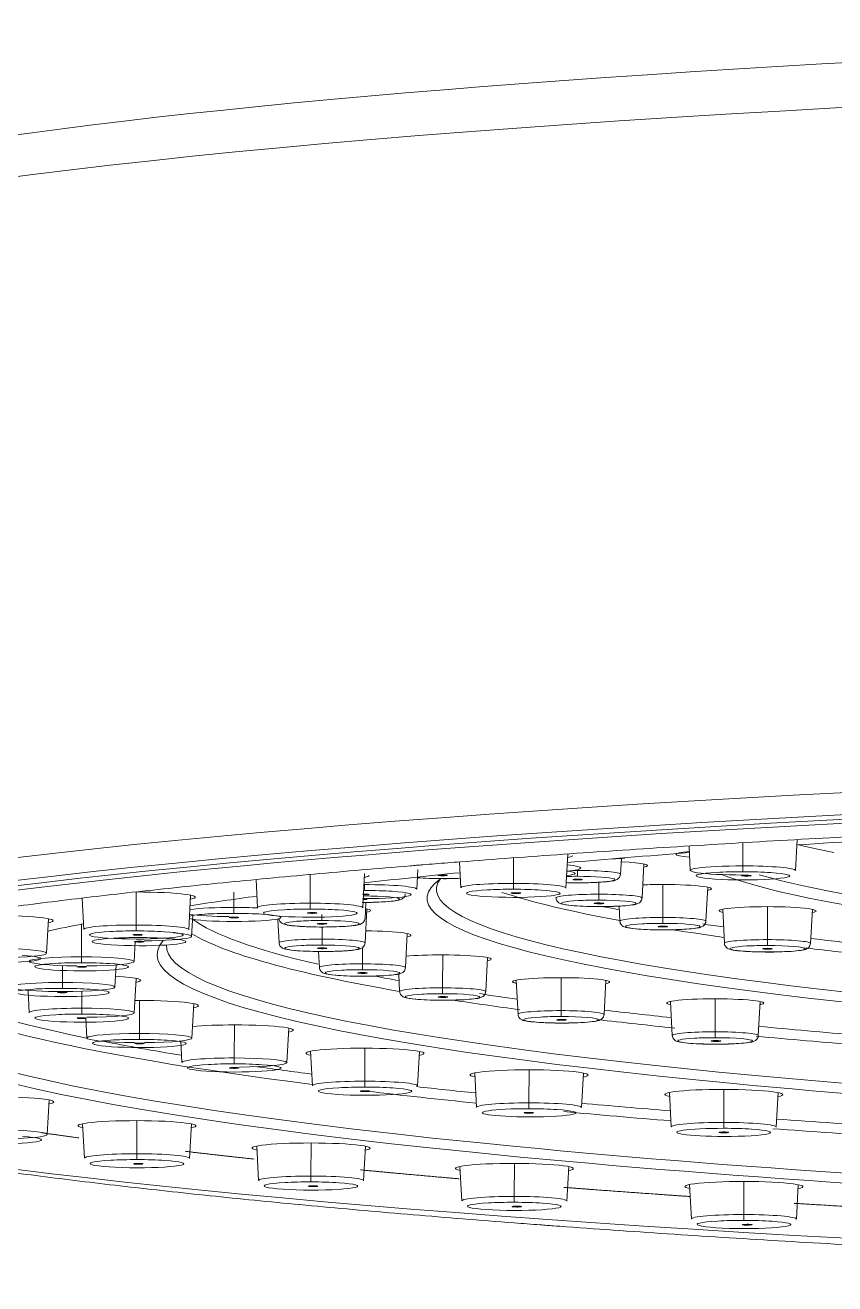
# Model space of a CAD drawing. Extents: x 16539 to 19738, y -91 to 2224.
# Drawn here: x 17392.9 to 17435.5, y 1192.7 to 1259 of the extents above; entities that cross this region are included whole.
import ezdxf

# ---------------------------------------------------------------- set-up
doc = ezdxf.new("R2010")
doc.units = 0
doc.header["$LTSCALE"] = 10
doc.header["$MEASUREMENT"] = 0
doc.layers.add('1', color=7, linetype='CONTINUOUS')

msp = doc.modelspace()

# ---------------------------------------------------------------- linework, layer by layer
at = {"layer": '1', "color": 7, "linetype": 'Continuous', "lineweight": 18}
for p, q in [((17427.849, 1215.779), (17427.914, 1214.506)), ((17433.444, 1214.498), (17433.532, 1216.125)), ((17415.768, 1214.94), (17415.837, 1213.586)), ((17421.367, 1213.578), (17421.463, 1215.365)), ((17424.241, 1214.302), (17424.286, 1215.132)), ((17410.674, 1212.535), (17410.772, 1214.351)), ((17413.526, 1213.514), (17413.582, 1214.554)), ((17415.114, 1214.237), (17415.118, 1214.252)), ((17425.373, 1213.051), (17425.47, 1214.847)), ((17405.069, 1214.025), (17405.144, 1212.543)), ((17428.734, 1211.827), (17428.831, 1213.623)), ((17395.908, 1213.037), (17395.992, 1211.394)), ((17401.521, 1211.386), (17401.62, 1213.202)), ((17410.903, 1212.988), (17410.906, 1212.996)), ((17410.795, 1211.977), (17410.84, 1212.822)), ((17410.799, 1210.687), (17410.896, 1212.483)), ((17422.86, 1212.775), (17422.861, 1212.769)), ((17424.163, 1212.627), (17424.204, 1211.834)), ((17429.619, 1212.464), (17429.711, 1210.668)), ((17434.241, 1210.662), (17434.338, 1212.457)), ((17394.042, 1210.146), (17394.14, 1211.962)), ((17401.67, 1211.035), (17401.732, 1212.168)), ((17404.136, 1212.038), (17404.131, 1212.023)), ((17406.206, 1211.918), (17406.269, 1210.693)), ((17408.786, 1211.696), (17408.787, 1211.698)), ((17412.925, 1209.387), (17413.022, 1211.183)), ((17426.23, 1211.555), (17426.232, 1211.542)), ((17398.644, 1209.711), (17398.701, 1210.77)), ((17399.156, 1210.761), (17399.153, 1210.75)), ((17408.284, 1210.407), (17408.284, 1210.409)), ((17408.352, 1210.237), (17408.395, 1209.394)), ((17417.146, 1208.124), (17417.244, 1209.92)), ((17396.136, 1209.434), (17396.134, 1209.43)), ((17397.632, 1208.362), (17397.695, 1209.532)), ((17410.419, 1209.103), (17410.418, 1209.112)), ((17412.569, 1209.065), (17412.617, 1208.131)), ((17398.652, 1207.009), (17398.75, 1208.825)), ((17418.755, 1208.726), (17418.847, 1206.93)), ((17423.377, 1206.924), (17423.474, 1208.719)), ((17393.063, 1208.187), (17393.122, 1207.017)), ((17414.658, 1207.836), (17414.656, 1207.851)), ((17426.868, 1207.612), (17426.96, 1205.816)), ((17431.49, 1205.81), (17431.587, 1207.605)), ((17401.687, 1205.677), (17401.785, 1207.493)), ((17395.64, 1206.729), (17395.639, 1206.734)), ((17396.103, 1206.743), (17396.157, 1205.685)), ((17406.684, 1204.388), (17406.782, 1206.204)), ((17398.681, 1205.394), (17398.68, 1205.405)), ((17401.096, 1205.53), (17401.154, 1204.396)), ((17407.935, 1204.988), (17408.028, 1203.172)), ((17413.557, 1203.165), (17413.655, 1204.98)), ((17403.689, 1204.102), (17403.687, 1204.119)), ((17416.568, 1203.851), (17416.661, 1202.035)), ((17422.191, 1202.027), (17422.289, 1203.843)), ((17394.071, 1200.609), (17394.169, 1202.425)), ((17426.813, 1202.819), (17426.906, 1201.003)), ((17432.435, 1200.995), (17432.534, 1202.811)), ((17395.935, 1201.173), (17396.028, 1199.357)), ((17401.558, 1199.349), (17401.656, 1201.165)), ((17405.095, 1199.998), (17405.188, 1198.182)), ((17410.718, 1198.174), (17410.816, 1199.99)), ((17415.794, 1198.926), (17415.887, 1197.11)), ((17421.417, 1197.102), (17421.515, 1198.918)), ((17427.877, 1197.972), (17427.97, 1196.156)), ((17433.499, 1196.148), (17433.598, 1197.964))]:
    msp.add_line(p, q, dxfattribs=at)
at = {"layer": '1', "color": 7, "linetype": 'Continuous', "lineweight": 13}
for p, q in [((17430.68, 1215.956), (17430.678, 1214.744)), ((17418.603, 1215.152), (17418.601, 1213.824)), ((17407.911, 1214.277), (17407.909, 1212.781)), ((17431.015, 1214.214), (17431.022, 1214.248)), ((17423.108, 1213.882), (17423.107, 1213.252)), ((17426.471, 1213.764), (17426.468, 1212.029)), ((17398.758, 1213.364), (17398.756, 1211.632)), ((17403.895, 1213.367), (17403.894, 1212.556)), ((17410.988, 1213.246), (17410.982, 1213.225)), ((17418.921, 1213.295), (17418.928, 1213.325)), ((17408.213, 1212.253), (17408.219, 1212.28)), ((17431.978, 1212.598), (17431.975, 1210.863)), ((17395.881, 1211.696), (17395.878, 1209.957)), ((17399.045, 1211.105), (17399.051, 1211.127)), ((17408.534, 1211.527), (17408.533, 1210.888)), ((17410.66, 1209.589), (17410.661, 1210.445)), ((17431.752, 1210.393), (17431.755, 1210.373)), ((17414.883, 1210.061), (17414.881, 1208.326)), ((17394.868, 1209.493), (17394.867, 1208.608)), ((17421.114, 1208.86), (17421.112, 1207.125)), ((17395.888, 1208.141), (17395.887, 1207.255)), ((17398.923, 1207.662), (17398.921, 1205.923)), ((17429.227, 1207.746), (17429.225, 1206.011)), ((17403.92, 1206.373), (17403.918, 1204.634)), ((17420.914, 1206.631), (17420.912, 1206.652)), ((17410.794, 1205.15), (17410.792, 1203.411)), ((17429.06, 1205.514), (17429.058, 1205.54)), ((17419.427, 1204.012), (17419.425, 1202.273)), ((17429.672, 1202.98), (17429.67, 1201.241)), ((17410.578, 1202.876), (17410.575, 1202.898)), ((17419.229, 1201.736), (17419.227, 1201.762)), ((17398.795, 1201.334), (17398.792, 1199.595)), ((17429.496, 1200.702), (17429.493, 1200.733)), ((17407.955, 1200.16), (17407.952, 1198.42)), ((17398.646, 1199.051), (17398.643, 1199.073)), ((17418.654, 1199.087), (17418.651, 1197.348)), ((17407.855, 1197.872), (17407.852, 1197.899)), ((17430.736, 1198.133), (17430.734, 1196.394)), ((17418.611, 1196.797), (17418.608, 1196.828)), ((17430.757, 1195.841), (17430.754, 1195.876))]:
    msp.add_line(p, q, dxfattribs=at)
at = {"layer": '1', "color": 7, "linetype": 'Continuous', "lineweight": 18}
for centre, major_axis, ratio, start_param, end_param in [((17513.672, 1246.442), (142.958, -0.203), 0.087156, 1.571185, 2.85752), ((17513.614, 1206.062), (-148.362, 0.211), 0.087156, 4.712778, 7.458922), ((17513.614, 1205.925), (-147.742, 0.21), 0.087156, 4.712778, 6.687809), ((17513.614, 1206.23), (149.122, -0.212), 0.087156, 1.571185, 3.058336), ((17513.615, 1206.923), (-128.968, 0.183), 0.087156, 5.309238, 5.382673), ((17513.632, 1218.412), (-85.731, 0.122), 0.087156, 0.364077, 0.423375), ((17513.615, 1206.923), (-128.968, 0.183), 0.087156, 5.43986, 5.508779), ((17418.604, 1215.292), (3.105, -0.004), 0.087156, 5.874578, 6.278616), ((17423.1, 1215.271), (1.965, -0.003), 0.087156, 5.084811, 5.48502), ((17423.11, 1214.764), (2.555, -0.004), 0.087156, 5.880321, 7.380186), ((17513.615, 1206.923), (-128.968, 0.183), 0.087156, 5.573525, 5.635915), ((17407.912, 1214.25), (3.105, -0.004), 0.087156, 5.874578, 6.278616), ((17414.876, 1214.245), (-0.254, 0), 0.086987, 5.928257, 9.069849), ((17414.876, 1214.245), (-0.254, 0), 0.086987, 2.786664, 5.928257), ((17419.387, 1214.35), (2.465, -0.004), 0.087156, 5.669049, 6.888134), ((17419.387, 1214.633), (2.765, -0.004), 0.087156, 5.535629, 7.021553), ((17430.679, 1214.503), (2.765, -0.004), 0.087156, 1.571185, 4.712778), ((17430.678, 1214.22), (2.465, -0.004), 0.087156, 1.571185, 2.158417), ((17513.628, 1215.888), (-86.368, 0.123), 0.087156, 0.230903, 1.571185), ((17430.858, 1214.231), (-0.254, 0), 0.087237, 5.380158, 8.521751), ((17430.679, 1214.503), (2.765, -0.004), 0.087156, 6.278616, 7.85437), ((17430.678, 1214.22), (2.465, -0.004), 0.087156, 0.933049, 1.571185), ((17430.858, 1214.231), (-0.254, 0), 0.087237, 2.238566, 5.380158), ((17513.629, 1216.353), (-85.869, 0.122), 0.087156, 0.297907, 1.571185), ((17410.761, 1213.519), (2.765, -0.004), 0.087156, 6.278616, 7.85437), ((17513.624, 1212.9), (-99.568, 0.141), 0.087156, 6.164144, 7.85437), ((17513.625, 1213.365), (-99.069, 0.141), 0.087156, 6.21711, 7.85437), ((17418.602, 1213.583), (2.765, -0.004), 0.087156, 1.571185, 3.146155), ((17418.602, 1213.583), (2.765, -0.004), 0.087156, 6.278616, 7.85437), ((17421.975, 1214.023), (1.965, -0.003), 0.087156, 1.571185, 1.868213), ((17421.979, 1214.023), (-0.253, 0), 0.086986, 3.141981, 6.283573), ((17421.979, 1214.023), (-0.253, 0), 0.086986, 0.000388, 3.141981), ((17421.975, 1214.023), (1.965, -0.003), 0.087156, 4.712778, 5.117209), ((17426.471, 1213.541), (2.555, -0.004), 0.087156, 1.571185, 1.999227), ((17426.471, 1213.541), (2.555, -0.004), 0.087156, 5.880321, 7.85437), ((17398.759, 1213.1), (3.105, -0.004), 0.087156, 5.874578, 7.85437), ((17513.615, 1206.923), (-128.968, 0.183), 0.087156, 5.712246, 5.764966), ((17410.655, 1212.993), (-0.254, 0), 0.086953, 2.929256, 4.676278), ((17410.762, 1213.236), (-0.254, 0), 0.087015, 2.619794, 5.106854), ((17410.655, 1212.993), (-0.254, 0), 0.086953, 1.738937, 2.929256), ((17410.762, 1213.236), (-0.254, 0), 0.087015, 1.366789, 2.619794), ((17410.761, 1213.236), (2.465, -0.004), 0.087156, 0.933049, 1.571185), ((17418.602, 1213.3), (2.465, -0.004), 0.087156, 1.571185, 2.158417), ((17513.627, 1215.424), (-98.931, 0.141), 0.087156, 0.259276, 0.442077), ((17418.741, 1213.311), (-0.254, 0), 0.087154, 5.501227, 8.64282), ((17418.741, 1213.311), (-0.254, 0), 0.087154, 2.359635, 5.501227), ((17418.602, 1213.3), (2.465, -0.004), 0.087156, 0.933049, 1.571185), ((17423.108, 1212.772), (1.965, -0.003), 0.087156, 1.571185, 2.157829), ((17403.895, 1212.315), (2.765, -0.004), 0.087156, 1.571185, 2.563683), ((17403.894, 1212.031), (2.465, -0.004), 0.087156, 1.571185, 2.158417), ((17403.895, 1212.315), (2.765, -0.004), 0.087156, 1.099259, 1.571185), ((17403.894, 1212.031), (2.465, -0.004), 0.087156, 0.933049, 1.571185), ((17407.909, 1212.54), (2.765, -0.004), 0.087156, 1.571185, 3.146155), ((17407.909, 1212.257), (2.465, -0.004), 0.087156, 1.571185, 2.158417), ((17408.012, 1212.267), (-0.254, 0), 0.087071, 5.622178, 8.763771), ((17408.012, 1212.267), (-0.254, 0), 0.087071, 2.480586, 5.622178), ((17407.909, 1212.257), (2.465, -0.004), 0.087156, 0.933049, 1.571185), ((17407.909, 1212.54), (2.765, -0.004), 0.087156, 6.278616, 7.85437), ((17408.536, 1212.401), (2.555, -0.004), 0.087156, 5.880321, 6.745634), ((17423.111, 1212.772), (-0.253, 0), 0.086995, 3.298756, 6.440348), ((17423.111, 1212.772), (-0.253, 0), 0.086995, 0.157163, 3.298756), ((17513.628, 1215.888), (-98.432, 0.14), 0.087156, 0.410121, 0.430492), ((17431.978, 1212.375), (2.555, -0.004), 0.087156, 1.571185, 3.544449), ((17431.978, 1212.375), (2.555, -0.004), 0.087156, 5.880321, 7.85437), ((17391.28, 1211.861), (3.105, -0.004), 0.087156, 5.874578, 7.85437), ((17513.615, 1206.923), (-128.968, 0.183), 0.087156, 5.861079, 5.897993), ((17398.757, 1211.391), (2.765, -0.004), 0.087156, 1.571185, 3.146155), ((17398.757, 1211.391), (2.765, -0.004), 0.087156, 6.278616, 7.85437), ((17403.895, 1212.315), (2.765, -0.004), 0.087156, 3.710364, 4.619168), ((17513.624, 1212.9), (-112.632, 0.16), 0.087156, 0.11383, 0.362899), ((17403.896, 1212.031), (-0.254, 0), 0.086957, 5.892027, 9.03362), ((17403.896, 1212.031), (-0.254, 0), 0.086957, 2.750434, 5.892027), ((17408.53, 1211.698), (1.965, -0.003), 0.087156, 1.571185, 2.157829), ((17408.533, 1211.698), (-0.254, 0), 0.086936, 6.213397, 9.35499), ((17408.533, 1211.698), (-0.254, 0), 0.086936, 3.071805, 6.213397), ((17426.469, 1211.548), (1.965, -0.003), 0.087156, 1.571185, 2.157829), ((17513.628, 1215.888), (-98.432, 0.14), 0.087156, 0.527587, 0.549235), ((17398.756, 1211.108), (2.465, -0.004), 0.087156, 1.571185, 2.158417), ((17398.905, 1210.756), (2.465, -0.004), 0.087156, 1.571185, 2.158417), ((17398.827, 1211.117), (-0.254, 0), 0.086993, 5.743015, 8.884608), ((17398.827, 1211.117), (-0.254, 0), 0.086993, 2.601423, 5.743015), ((17398.756, 1211.108), (2.465, -0.004), 0.087156, 0.933049, 1.571185), ((17398.905, 1210.756), (2.465, -0.004), 0.087156, 0.933049, 1.571185), ((17398.905, 1211.04), (2.765, -0.004), 0.087156, 4.81002, 7.136713), ((17513.623, 1212.435), (-113.131, 0.161), 0.087156, 0.145, 0.467112), ((17408.53, 1211.698), (1.965, -0.003), 0.087156, 4.712778, 5.117209), ((17410.663, 1211.101), (2.555, -0.004), 0.087156, 5.880321, 7.787317), ((17426.473, 1211.548), (-0.253, 0), 0.087019, 3.45556, 6.597153), ((17426.473, 1211.548), (-0.253, 0), 0.087019, 0.313968, 3.45556), ((17513.627, 1215.424), (-98.931, 0.141), 0.087156, 0.504222, 0.557972), ((17513.628, 1215.888), (-98.432, 0.14), 0.087156, 0.632929, 0.681525), ((17391.277, 1210.151), (2.765, -0.004), 0.087156, 4.824746, 7.85437), ((17513.62, 1209.911), (-113.768, 0.162), 0.087156, 6.207341, 7.85437), ((17398.908, 1210.756), (-0.254, 0), 0.086913, 6.022589, 9.164181), ((17398.908, 1210.756), (-0.254, 0), 0.086913, 2.880996, 6.022589), ((17513.62, 1210.376), (-113.269, 0.161), 0.087156, 6.277389, 7.85437), ((17408.533, 1210.408), (1.965, -0.003), 0.087156, 1.571185, 2.157829), ((17408.537, 1210.408), (-0.254, 0), 0.086936, 3.212156, 6.353749), ((17408.537, 1210.408), (-0.254, 0), 0.086936, 0.070563, 3.212156), ((17431.976, 1210.383), (1.965, -0.003), 0.087156, 1.571185, 2.157829), ((17431.98, 1210.383), (-0.253, 0), 0.087056, 3.612422, 6.754014), ((17431.98, 1210.383), (-0.253, 0), 0.087056, 0.470829, 3.612422), ((17513.627, 1215.424), (-98.931, 0.141), 0.087156, 0.632978, 0.688152), ((17395.879, 1209.716), (2.765, -0.004), 0.087156, 1.571185, 4.619659), ((17395.879, 1209.433), (2.465, -0.004), 0.087156, 1.571185, 2.158417), ((17395.879, 1209.716), (2.765, -0.004), 0.087156, 4.810265, 7.85437), ((17395.879, 1209.433), (2.465, -0.004), 0.087156, 0.933049, 1.571185), ((17408.533, 1210.408), (1.965, -0.003), 0.087156, 4.712778, 5.117209), ((17414.884, 1209.838), (2.555, -0.004), 0.087156, 1.571185, 2.425207), ((17414.884, 1209.838), (2.555, -0.004), 0.087156, 5.880321, 7.85437), ((17395.882, 1209.433), (-0.254, 0), 0.086885, 6.153095, 9.294688), ((17395.882, 1209.433), (-0.254, 0), 0.086885, 3.011502, 6.153095), ((17395.89, 1208.724), (3.105, -0.004), 0.087156, 5.874578, 7.245981), ((17410.66, 1209.108), (1.965, -0.003), 0.087156, 1.571185, 2.157829), ((17410.667, 1209.107), (-0.254, 0), 0.086954, 3.354705, 6.496297), ((17410.667, 1209.107), (-0.254, 0), 0.086954, 0.213112, 3.354705), ((17513.624, 1212.9), (-112.632, 0.16), 0.087156, 0.430787, 0.457834), ((17513.615, 1206.923), (-128.968, 0.183), 0.087156, 6.151627, 7.85437), ((17513.616, 1207.388), (-128.469, 0.183), 0.087156, 6.192566, 7.85437), ((17513.619, 1209.446), (-128.331, 0.182), 0.087156, 0.094686, 0.604507), ((17513.62, 1209.911), (-127.832, 0.182), 0.087156, 0.131845, 0.405654), ((17394.867, 1208.367), (2.765, -0.004), 0.087156, 1.571185, 4.712778), ((17394.867, 1208.083), (2.465, -0.004), 0.087156, 1.571185, 2.158417), ((17394.867, 1208.083), (2.465, -0.004), 0.087156, 0.933049, 1.571185), ((17394.867, 1208.367), (2.765, -0.004), 0.087156, 4.712778, 7.85437), ((17421.115, 1208.637), (2.555, -0.004), 0.087156, 1.571185, 3.544449), ((17421.115, 1208.637), (2.555, -0.004), 0.087156, 5.880321, 7.85437), ((17394.871, 1208.083), (-0.254, 0), 0.086876, 3.14198, 6.283573), ((17394.871, 1208.083), (-0.254, 0), 0.086876, 0.000387, 3.14198), ((17398.924, 1207.392), (3.105, -0.004), 0.087156, 1.571185, 1.647271), ((17398.924, 1207.392), (3.105, -0.004), 0.087156, 5.874627, 7.85437), ((17414.881, 1207.845), (1.965, -0.003), 0.087156, 1.571185, 2.157829), ((17414.896, 1207.843), (-0.254, 0), 0.086988, 3.497297, 6.63889), ((17414.896, 1207.843), (-0.254, 0), 0.086988, 0.355704, 3.497297), ((17513.623, 1212.435), (-113.131, 0.161), 0.087156, 0.519831, 0.579374), ((17513.624, 1212.9), (-112.632, 0.16), 0.087156, 0.53657, 0.570195), ((17429.228, 1207.523), (2.555, -0.004), 0.087156, 1.571185, 3.544449), ((17429.228, 1207.523), (2.555, -0.004), 0.087156, 5.880321, 7.85437), ((17395.887, 1207.014), (2.765, -0.004), 0.087156, 1.571185, 3.146155), ((17395.887, 1206.731), (2.465, -0.004), 0.087156, 1.571185, 2.158417), ((17395.887, 1206.731), (2.465, -0.004), 0.087156, 0.933049, 1.571185), ((17395.887, 1207.014), (2.765, -0.004), 0.087156, 4.810609, 7.85437), ((17513.624, 1212.9), (-112.632, 0.16), 0.087156, 0.641715, 0.692275), ((17395.891, 1206.731), (-0.254, 0), 0.086885, 3.272458, 6.414051), ((17395.891, 1206.731), (-0.254, 0), 0.086885, 0.130865, 3.272458), ((17403.921, 1206.103), (3.105, -0.004), 0.087156, 1.571185, 2.358841), ((17403.921, 1206.103), (3.105, -0.004), 0.087156, 5.874627, 7.85437), ((17421.112, 1206.645), (1.965, -0.003), 0.087156, 1.571185, 2.157829), ((17421.137, 1206.641), (-0.254, 0), 0.087035, 3.639958, 6.78155), ((17421.137, 1206.641), (-0.254, 0), 0.087035, 0.498365, 3.639958), ((17513.623, 1212.435), (-113.131, 0.161), 0.087156, 0.642648, 0.700228), ((17513.624, 1212.9), (-112.632, 0.16), 0.087156, 0.754027, 0.819559), ((17398.922, 1205.682), (2.765, -0.004), 0.087156, 1.571185, 4.62015), ((17398.922, 1205.682), (2.765, -0.004), 0.087156, 4.810707, 7.85437), ((17429.225, 1205.531), (1.965, -0.003), 0.087156, 1.571185, 2.157829), ((17513.623, 1212.435), (-113.131, 0.161), 0.087156, 0.757022, 0.823977), ((17513.62, 1209.911), (-127.832, 0.182), 0.087156, 0.422246, 0.49514), ((17398.921, 1205.399), (2.465, -0.004), 0.087156, 1.571185, 2.158417), ((17398.926, 1205.399), (-0.254, 0), 0.086913, 3.402965, 6.544557), ((17398.926, 1205.399), (-0.254, 0), 0.086913, 0.261372, 3.402965), ((17398.921, 1205.399), (2.465, -0.004), 0.087156, 0.933049, 1.571185), ((17410.795, 1204.879), (3.105, -0.004), 0.087156, 1.571185, 3.550192), ((17410.795, 1204.879), (3.105, -0.004), 0.087156, 5.874627, 7.85437), ((17429.264, 1205.527), (-0.254, 0), 0.087093, 3.782706, 6.924299), ((17429.264, 1205.527), (-0.254, 0), 0.087093, 0.641114, 3.782706), ((17403.919, 1204.393), (2.765, -0.004), 0.087156, 1.571185, 3.146155), ((17403.918, 1204.11), (2.465, -0.004), 0.087156, 1.571185, 2.158417), ((17403.919, 1204.393), (2.765, -0.004), 0.087156, 4.810707, 7.85437), ((17403.918, 1204.11), (2.465, -0.004), 0.087156, 0.933049, 1.571185), ((17403.923, 1204.11), (-0.254, 0), 0.086958, 3.533527, 6.675119), ((17403.923, 1204.11), (-0.254, 0), 0.086958, 0.391934, 3.533527), ((17513.62, 1209.911), (-127.832, 0.182), 0.087156, 0.557138, 0.598469), ((17419.428, 1203.741), (3.105, -0.004), 0.087156, 1.571185, 3.550192), ((17419.428, 1203.741), (3.105, -0.004), 0.087156, 5.874627, 7.85437), ((17410.793, 1203.17), (2.765, -0.004), 0.087156, 1.571185, 3.146155), ((17410.792, 1202.886), (2.465, -0.004), 0.087156, 1.571185, 2.158417), ((17410.792, 1202.886), (2.465, -0.004), 0.087156, 0.933049, 1.571185), ((17410.793, 1203.17), (2.765, -0.004), 0.087156, 6.278616, 7.85437), ((17513.62, 1209.911), (-127.832, 0.182), 0.087156, 0.671266, 0.709456), ((17429.673, 1202.709), (3.105, -0.004), 0.087156, 1.571185, 3.550192), ((17429.673, 1202.709), (3.105, -0.004), 0.087156, 5.874627, 7.85437), ((17391.309, 1202.324), (3.105, -0.004), 0.087156, 5.874578, 7.85437), ((17410.798, 1202.887), (-0.254, 0), 0.087015, 3.664167, 6.80576), ((17410.798, 1202.887), (-0.254, 0), 0.087015, 0.522574, 3.664167), ((17513.619, 1209.446), (-128.331, 0.182), 0.087156, 0.643139, 0.714316), ((17419.426, 1202.032), (2.765, -0.004), 0.087156, 1.571185, 3.146155), ((17419.425, 1201.749), (2.465, -0.004), 0.087156, 1.571185, 4.712778), ((17419.431, 1201.749), (-0.254, 0), 0.087083, 3.794903, 6.936496), ((17419.431, 1201.749), (-0.254, 0), 0.087083, 0.653311, 3.794903), ((17419.426, 1202.032), (2.765, -0.004), 0.087156, 6.278616, 7.85437), ((17419.425, 1201.749), (2.465, -0.004), 0.087156, 0.933049, 1.571185), ((17513.619, 1209.446), (-128.331, 0.182), 0.087156, 0.767575, 0.828787), ((17513.62, 1209.911), (-127.832, 0.182), 0.087156, 0.774104, 0.824909), ((17398.796, 1201.064), (3.105, -0.004), 0.087156, 1.571185, 3.550192), ((17398.796, 1201.064), (3.105, -0.004), 0.087156, 5.874578, 7.85437), ((17429.671, 1201), (2.765, -0.004), 0.087156, 1.571185, 3.146155), ((17429.671, 1201), (2.765, -0.004), 0.087156, 6.278616, 7.85437), ((17513.62, 1209.911), (-127.832, 0.182), 0.087156, 0.883029, 0.943161), ((17391.306, 1200.614), (2.765, -0.004), 0.087156, 4.826317, 7.85437), ((17429.67, 1200.717), (2.465, -0.004), 0.087156, 1.571185, 4.712778), ((17429.676, 1200.717), (-0.254, 0), 0.087155, 3.925747, 7.06734), ((17429.676, 1200.717), (-0.254, 0), 0.087155, 0.784154, 3.925747), ((17429.67, 1200.717), (2.465, -0.004), 0.087156, 0.933049, 1.571185), ((17513.619, 1209.446), (-128.331, 0.182), 0.087156, 0.884207, 0.946204), ((17407.955, 1199.889), (3.105, -0.004), 0.087156, 1.571185, 3.550192), ((17407.955, 1199.889), (3.105, -0.004), 0.087156, 5.874578, 7.85437), ((17398.793, 1199.354), (2.765, -0.004), 0.087156, 1.571185, 3.146155), ((17398.793, 1199.071), (2.465, -0.004), 0.087156, 1.571185, 2.158417), ((17398.864, 1199.062), (-0.254, 0), 0.086993, 3.682538, 6.824131), ((17398.864, 1199.062), (-0.254, 0), 0.086993, 0.540946, 3.682538), ((17398.793, 1199.354), (2.765, -0.004), 0.087156, 6.278616, 7.85437), ((17398.793, 1199.071), (2.465, -0.004), 0.087156, 0.933049, 1.571185), ((17418.654, 1198.817), (3.105, -0.004), 0.087156, 1.571185, 3.550192), ((17418.654, 1198.817), (3.105, -0.004), 0.087156, 5.874578, 7.85437), ((17407.953, 1198.179), (2.765, -0.004), 0.087156, 1.571185, 3.146155), ((17407.953, 1198.179), (2.765, -0.004), 0.087156, 6.278616, 7.85437), ((17407.952, 1197.896), (2.465, -0.004), 0.087156, 1.571185, 2.158417), ((17408.056, 1197.886), (-0.254, 0), 0.087071, 3.803376, 6.944969), ((17408.056, 1197.886), (-0.254, 0), 0.087071, 0.661783, 3.803376), ((17407.952, 1197.896), (2.465, -0.004), 0.087156, 0.933049, 1.571185), ((17430.737, 1197.863), (3.105, -0.004), 0.087156, 1.571185, 3.550192), ((17430.737, 1197.863), (3.105, -0.004), 0.087156, 5.874578, 7.85437), ((17418.652, 1197.107), (2.765, -0.004), 0.087156, 1.571185, 3.146155), ((17418.652, 1196.824), (2.465, -0.004), 0.087156, 1.571185, 2.158417), ((17418.652, 1197.107), (2.765, -0.004), 0.087156, 6.278616, 7.85437), ((17418.652, 1196.824), (2.465, -0.004), 0.087156, 0.933049, 1.571185), ((17418.791, 1196.812), (-0.254, 0), 0.087154, 3.924328, 7.065921), ((17418.791, 1196.812), (-0.254, 0), 0.087154, 0.782735, 3.924328), ((17430.735, 1196.153), (2.765, -0.004), 0.087156, 1.571185, 3.146155), ((17430.735, 1196.153), (2.765, -0.004), 0.087156, 6.278616, 7.85437), ((17430.734, 1195.87), (2.465, -0.004), 0.087156, 1.571185, 2.158417), ((17430.914, 1195.858), (-0.254, 0), 0.087238, 4.045398, 7.18699), ((17430.734, 1195.87), (2.465, -0.004), 0.087156, 0.933049, 1.571185), ((17430.914, 1195.858), (-0.254, 0), 0.087238, 0.903805, 4.045398)]:
    msp.add_ellipse(centre, major_axis=major_axis, ratio=ratio, start_param=start_param, end_param=end_param, dxfattribs=at)
at = {"layer": '1', "color": 7, "linetype": 'Continuous', "lineweight": 13}
for centre, major_axis, ratio, start_param, end_param in [((17513.668, 1243.798), (145.737, -0.207), 0.087156, 1.571185, 3.131673), ((17513.616, 1207.315), (149.898, -0.213), 0.087156, 1.571185, 3.009838), ((17429.626, 1215.353), (2.465, -0.004), 0.087156, 2.367726, 3.924631), ((17421.976, 1214.306), (2.265, -0.003), 0.087156, 1.571185, 1.676428), ((17421.975, 1214.493), (0, 0.3), 0.000387, 1.53589, 3.054326), ((17421.976, 1214.306), (2.265, -0.003), 0.087156, 6.278614, 7.85437), ((17430.678, 1214.22), (2.465, -0.004), 0.087156, 2.158417, 4.712778), ((17430.678, 1214.734), (0, 0.3), 0.000387, 1.53589, 3.054326), ((17430.678, 1214.22), (2.465, -0.004), 0.087156, 4.712778, 7.216234), ((17410.76, 1213.75), (0, 0.3), 0.000387, 1.53589, 3.054326), ((17414.862, 1214.243), (1.965, -0.003), 0.087156, 3.987463, 4.712778), ((17414.862, 1214.243), (1.965, -0.003), 0.087156, 4.712778, 5.216709), ((17418.601, 1213.813), (0, 0.3), 0.000387, 1.53589, 3.054326), ((17421.975, 1214.023), (1.965, -0.003), 0.087156, 4.405834, 4.712778), ((17421.975, 1214.023), (1.965, -0.003), 0.087156, 5.117209, 7.85437), ((17410.648, 1212.992), (1.965, -0.003), 0.087156, 4.733689, 7.823543), ((17410.761, 1213.236), (2.465, -0.004), 0.087156, 4.688038, 4.712778), ((17410.761, 1213.236), (2.465, -0.004), 0.087156, 4.712778, 7.216234), ((17418.602, 1213.3), (2.465, -0.004), 0.087156, 2.158417, 4.712778), ((17418.602, 1213.3), (2.465, -0.004), 0.087156, 4.712778, 7.216234), ((17423.108, 1213.055), (2.265, -0.003), 0.087156, 1.571185, 3.146151), ((17423.108, 1212.772), (1.965, -0.003), 0.087156, 2.157828, 4.712778), ((17423.107, 1213.242), (0, 0.3), 0.000387, 1.53589, 3.054326), ((17423.108, 1213.055), (2.265, -0.003), 0.087156, 6.278614, 7.85437), ((17423.108, 1212.772), (1.965, -0.003), 0.087156, 4.712778, 7.85437), ((17403.894, 1212.545), (0, 0.3), 0.000387, 1.53589, 3.054326), ((17407.909, 1212.257), (2.465, -0.004), 0.087156, 2.158417, 4.712778), ((17407.909, 1212.771), (0, 0.3), 0.000387, 1.53589, 3.054326), ((17407.909, 1212.257), (2.465, -0.004), 0.087156, 4.712778, 7.216234), ((17398.756, 1211.621), (0, 0.3), 0.000387, 1.53589, 3.054326), ((17403.894, 1212.031), (2.465, -0.004), 0.087156, 3.460215, 4.712778), ((17403.894, 1212.031), (2.465, -0.004), 0.087156, 2.158417, 2.813783), ((17403.894, 1212.031), (2.465, -0.004), 0.087156, 4.712778, 7.216234), ((17408.53, 1211.698), (1.965, -0.003), 0.087156, 2.157828, 4.712778), ((17408.529, 1212.168), (0, -0.3), 0.000387, 4.677482, 6.195919), ((17408.53, 1211.698), (1.965, -0.003), 0.087156, 5.117209, 7.85437), ((17426.469, 1211.832), (2.265, -0.003), 0.087156, 1.571185, 3.146151), ((17426.469, 1211.548), (1.965, -0.003), 0.087156, 2.157828, 4.712778), ((17426.468, 1212.018), (0, 0.3), 0.000387, 1.53589, 3.054326), ((17426.469, 1211.832), (2.265, -0.003), 0.087156, 6.278614, 7.85437), ((17426.469, 1211.548), (1.965, -0.003), 0.087156, 4.712778, 7.85437), ((17398.756, 1211.108), (2.465, -0.004), 0.087156, 2.158417, 4.712778), ((17398.905, 1210.756), (2.465, -0.004), 0.087156, 2.158417, 4.712778), ((17398.756, 1211.108), (2.465, -0.004), 0.087156, 4.712778, 7.216234), ((17398.905, 1210.756), (2.465, -0.004), 0.087156, 4.712778, 7.216234), ((17408.534, 1210.691), (2.265, -0.003), 0.087156, 1.571185, 3.146151), ((17408.533, 1210.408), (1.965, -0.003), 0.087156, 2.157828, 4.712778), ((17408.533, 1210.878), (0, -0.3), 0.000387, 4.677482, 6.195919), ((17408.534, 1210.691), (2.265, -0.003), 0.087156, 6.278614, 7.85437), ((17408.533, 1210.408), (1.965, -0.003), 0.087156, 5.117209, 7.85437), ((17431.976, 1210.666), (2.265, -0.003), 0.087156, 1.571185, 3.146151), ((17431.976, 1210.383), (1.965, -0.003), 0.087156, 2.157828, 4.712778), ((17431.976, 1210.853), (0, 0.3), 0.000387, 1.53589, 3.054326), ((17431.976, 1210.666), (2.265, -0.003), 0.087156, 6.278614, 7.85437), ((17431.976, 1210.383), (1.965, -0.003), 0.087156, 4.712778, 7.85437), ((17391.277, 1209.868), (2.465, -0.004), 0.087156, 4.712778, 7.216234), ((17395.879, 1209.433), (2.465, -0.004), 0.087156, 2.158417, 4.712778), ((17395.879, 1209.947), (0, 0.3), 0.000387, 1.53589, 3.054326), ((17395.879, 1209.433), (2.465, -0.004), 0.087156, 4.712778, 7.216234), ((17410.66, 1209.391), (2.265, -0.003), 0.087156, 1.571185, 3.146151), ((17410.66, 1209.108), (1.965, -0.003), 0.087156, 2.157828, 4.712778), ((17410.66, 1209.578), (0, 0.3), 0.000387, 1.53589, 3.054326), ((17410.66, 1209.108), (1.965, -0.003), 0.087156, 4.712778, 7.85437), ((17410.66, 1209.391), (2.265, -0.003), 0.087156, 6.278614, 7.85437), ((17394.867, 1208.597), (0, 0.3), 0.000387, 1.53589, 3.054326), ((17414.882, 1208.128), (2.265, -0.003), 0.087156, 1.571185, 3.146151), ((17414.881, 1208.315), (0, -0.3), 0.000387, 4.677482, 6.195919), ((17414.882, 1208.128), (2.265, -0.003), 0.087156, 6.278614, 7.85437), ((17394.867, 1208.083), (2.465, -0.004), 0.087156, 2.158417, 4.712778), ((17394.867, 1208.083), (2.465, -0.004), 0.087156, 4.712778, 7.216234), ((17414.881, 1207.845), (1.965, -0.003), 0.087156, 2.157828, 4.712778), ((17414.881, 1207.845), (1.965, -0.003), 0.087156, 4.712778, 7.85437), ((17395.887, 1207.245), (0, 0.3), 0.000387, 1.53589, 3.054326), ((17421.112, 1206.928), (2.265, -0.003), 0.087156, 1.571185, 3.146151), ((17421.112, 1207.115), (0, -0.3), 0.000387, 4.677482, 6.195919), ((17421.112, 1206.928), (2.265, -0.003), 0.087156, 6.278614, 7.85437), ((17395.887, 1206.731), (2.465, -0.004), 0.087156, 2.158417, 4.712778), ((17395.887, 1206.731), (2.465, -0.004), 0.087156, 4.712778, 7.216234), ((17421.112, 1206.645), (1.965, -0.003), 0.087156, 2.157828, 4.712778), ((17421.112, 1206.645), (1.965, -0.003), 0.087156, 4.712778, 7.85437), ((17398.921, 1205.913), (0, 0.3), 0.000387, 1.53589, 3.054326), ((17429.225, 1205.814), (2.265, -0.003), 0.087156, 1.571185, 3.146151), ((17429.225, 1205.531), (1.965, -0.003), 0.087156, 2.157828, 4.712778), ((17429.225, 1206.001), (0, -0.3), 0.000387, 4.677482, 6.195919), ((17429.225, 1205.531), (1.965, -0.003), 0.087156, 4.712778, 7.85437), ((17429.225, 1205.814), (2.265, -0.003), 0.087156, 6.278614, 7.85437), ((17398.921, 1205.399), (2.465, -0.004), 0.087156, 2.158417, 4.712778), ((17398.921, 1205.399), (2.465, -0.004), 0.087156, 4.712778, 7.216234), ((17403.918, 1204.624), (0, 0.3), 0.000387, 1.53589, 3.054326), ((17403.918, 1204.11), (2.465, -0.004), 0.087156, 2.158417, 4.712778), ((17403.918, 1204.11), (2.465, -0.004), 0.087156, 4.712778, 7.216234), ((17410.792, 1202.886), (2.465, -0.004), 0.087156, 2.158417, 4.712778), ((17410.792, 1203.4), (0, 0.3), 0.000387, 1.53589, 3.054326), ((17410.792, 1202.886), (2.465, -0.004), 0.087156, 4.712778, 7.216234), ((17419.425, 1202.262), (0, 0.3), 0.000387, 1.53589, 3.054326), ((17419.425, 1201.749), (2.465, -0.004), 0.087156, 4.712778, 7.216234), ((17429.67, 1201.23), (0, 0.3), 0.000387, 1.53589, 3.054326), ((17391.306, 1200.331), (2.465, -0.004), 0.087156, 4.712778, 7.216234), ((17429.67, 1200.717), (2.465, -0.004), 0.087156, 4.712778, 7.216234), ((17398.793, 1199.071), (2.465, -0.004), 0.087156, 2.158417, 4.712778), ((17398.793, 1199.585), (0, 0.3), 0.000387, 1.53589, 3.054326), ((17398.793, 1199.071), (2.465, -0.004), 0.087156, 4.712778, 7.216234), ((17407.952, 1198.41), (0, 0.3), 0.000387, 1.53589, 3.054326), ((17407.952, 1197.896), (2.465, -0.004), 0.087156, 2.158417, 4.712778), ((17407.952, 1197.896), (2.465, -0.004), 0.087156, 4.712778, 7.216234), ((17418.652, 1196.824), (2.465, -0.004), 0.087156, 2.158417, 4.712778), ((17418.651, 1197.338), (0, 0.3), 0.000387, 1.53589, 3.054326), ((17418.652, 1196.824), (2.465, -0.004), 0.087156, 4.712778, 7.216234), ((17430.734, 1196.384), (0, 0.3), 0.000387, 1.53589, 3.054326), ((17430.734, 1195.87), (2.465, -0.004), 0.087156, 2.158417, 4.712778), ((17430.734, 1195.87), (2.465, -0.004), 0.087156, 4.712778, 7.216234)]:
    msp.add_ellipse(centre, major_axis=major_axis, ratio=ratio, start_param=start_param, end_param=end_param, dxfattribs=at)
at = {"layer": '1', "color": 7, "linetype": 'Continuous', "lineweight": 18}
for points, knots in [([(17513.575, 1218.11), (17511.171, 1218.113), (17508.771, 1218.111), (17505.173, 1218.101), (17503.975, 1218.096), (17502.478, 1218.088), (17502.178, 1218.087), (17501.579, 1218.083), (17501.28, 1218.081), (17500.382, 1218.076), (17499.785, 1218.072), (17496.802, 1218.05), (17494.431, 1218.028), (17489.719, 1217.973), (17487.377, 1217.941), (17482.724, 1217.866), (17478.099, 1217.781), (17471.25, 1217.625), (17466.742, 1217.502), (17462.263, 1217.368), (17460.039, 1217.296), (17456.725, 1217.181), (17455.623, 1217.141), (17454.389, 1217.095), (17454.252, 1217.09), (17453.978, 1217.08), (17453.841, 1217.074), (17453.43, 1217.059), (17452.611, 1217.028), (17451.796, 1216.996), (17449.09, 1216.887), (17446.959, 1216.797), (17442.763, 1216.606), (17440.697, 1216.507), (17436.63, 1216.3), (17432.629, 1216.084), (17426.819, 1215.735), (17423.076, 1215.485), (17419.398, 1215.227), (17417.592, 1215.094), (17415.376, 1214.922), (17414.714, 1214.869), (17413.947, 1214.808), (17413.62, 1214.781), (17413.402, 1214.764), (17413.293, 1214.755), (17412.315, 1214.675), (17411.458, 1214.603), (17408.922, 1214.385), (17407.28, 1214.237), (17404.088, 1213.934), (17400.99, 1213.624), (17396.622, 1213.141), (17393.896, 1212.807), (17391.262, 1212.467), (17389.992, 1212.294), (17387.545, 1211.941), (17386.369, 1211.761), (17384.959, 1211.533), (17384.61, 1211.476), (17384.266, 1211.418), (17384.129, 1211.395), (17384.06, 1211.383), (17383.856, 1211.349), (17383.178, 1211.233), (17382.523, 1211.117), (17380.993, 1210.836), (17380.03, 1210.647), (17378.215, 1210.267), (17376.511, 1209.883), (17374.288, 1209.297), (17373.027, 1208.901), (17371.876, 1208.501), (17371.357, 1208.3), (17370.429, 1207.893), (17370.022, 1207.689), (17369.628, 1207.457), (17369.564, 1207.418), (17369.501, 1207.379), (17369.46, 1207.353), (17369.44, 1207.34), (17369.34, 1207.276), (17369.11, 1207.12), (17368.914, 1206.965), (17368.567, 1206.655), (17368.394, 1206.448), (17368.167, 1206.034), (17368.056, 1205.621), (17368.236, 1205.001), (17368.588, 1204.589), (17369.056, 1204.176), (17369.349, 1203.97), (17370.051, 1203.558), (17370.461, 1203.352), (17370.961, 1203.133), (17370.991, 1203.12), (17371.051, 1203.094), (17371.081, 1203.081), (17371.172, 1203.043), (17371.356, 1202.966), (17371.805, 1202.787), (17372.222, 1202.634), (17373.096, 1202.33), (17373.733, 1202.129), (17375.118, 1201.731), (17376.611, 1201.336), (17379.174, 1200.755), (17381.099, 1200.374), (17383.133, 1199.997), (17384.204, 1199.811), (17385.893, 1199.533), (17386.47, 1199.441), (17387.356, 1199.304), (17387.804, 1199.235), (17388.336, 1199.156), (17388.567, 1199.121), (17388.72, 1199.099), (17388.798, 1199.087), (17390.112, 1198.895), (17391.394, 1198.717), (17394.049, 1198.368), (17395.422, 1198.196), (17398.255, 1197.86), (17401.177, 1197.53), (17405.824, 1197.055), (17409.097, 1196.751), (17412.46, 1196.453), (17414.185, 1196.308), (17416.841, 1196.095), (17417.738, 1196.024), (17419.1, 1195.92), (17419.671, 1195.877), (17420.246, 1195.834), (17420.477, 1195.817), (17420.592, 1195.809), (17420.939, 1195.783), (17423.023, 1195.63), (17425.146, 1195.483), (17428.979, 1195.231), (17430.924, 1195.109), (17434.875, 1194.874), (17438.883, 1194.647), (17445.07, 1194.334), (17449.311, 1194.142), (17453.611, 1193.959), (17455.79, 1193.871), (17459.103, 1193.747), (17460.215, 1193.707), (17461.615, 1193.658), (17462.035, 1193.643), (17462.457, 1193.629), (17462.738, 1193.619), (17462.879, 1193.615), (17463.583, 1193.591), (17464.147, 1193.572), (17466.969, 1193.481), (17469.237, 1193.412), (17473.795, 1193.286), (17476.085, 1193.228), (17480.684, 1193.121), (17485.304, 1193.024), (17492.296, 1192.909), (17496.998, 1192.852), (17501.72, 1192.805), (17504.092, 1192.786), (17508.856, 1192.759), (17511.248, 1192.751), (17513.652, 1192.747)], [0, 0, 0, 0, 0.015625, 0.015625, 0.023438, 0.023438, 0.025391, 0.025391, 0.027344, 0.027344, 0.03125, 0.03125, 0.046875, 0.046875, 0.0625, 0.0625, 0.078125, 0.09375, 0.109375, 0.109375, 0.125, 0.125, 0.132813, 0.132813, 0.133789, 0.133789, 0.134766, 0.134766, 0.136719, 0.140625, 0.140625, 0.15625, 0.15625, 0.171875, 0.171875, 0.1875, 0.203125, 0.21875, 0.21875, 0.234375, 0.234375, 0.238281, 0.240234, 0.241211, 0.241211, 0.242188, 0.242188, 0.25, 0.25, 0.265625, 0.265625, 0.28125, 0.296875, 0.3125, 0.3125, 0.328125, 0.328125, 0.34375, 0.34375, 0.347656, 0.348633, 0.348633, 0.349609, 0.349609, 0.351563, 0.359375, 0.359375, 0.375, 0.375, 0.390625, 0.40625, 0.421875, 0.421875, 0.4375, 0.4375, 0.453125, 0.453125, 0.455078, 0.456055, 0.456055, 0.457031, 0.457031, 0.460938, 0.46875, 0.46875, 0.484375, 0.484375, 0.5, 0.515625, 0.53125, 0.53125, 0.546875, 0.546875, 0.5625, 0.5625, 0.563477, 0.563477, 0.564453, 0.564453, 0.566406, 0.570313, 0.578125, 0.578125, 0.59375, 0.59375, 0.609375, 0.625, 0.640625, 0.640625, 0.65625, 0.65625, 0.664063, 0.664063, 0.667969, 0.669922, 0.670898, 0.670898, 0.671875, 0.671875, 0.6875, 0.6875, 0.703125, 0.703125, 0.71875, 0.734375, 0.75, 0.75, 0.765625, 0.765625, 0.773438, 0.773438, 0.777344, 0.77832, 0.77832, 0.779297, 0.779297, 0.78125, 0.796875, 0.796875, 0.8125, 0.8125, 0.828125, 0.84375, 0.859375, 0.859375, 0.875, 0.875, 0.882813, 0.882813, 0.884766, 0.885742, 0.885742, 0.886719, 0.886719, 0.890625, 0.890625, 0.90625, 0.90625, 0.921875, 0.921875, 0.9375, 0.953125, 0.96875, 0.96875, 0.984375, 0.984375, 1, 1, 1, 1]), ([(17422.748, 1213.866), (17422.919, 1213.871), (17423.303, 1213.886), (17423.767, 1213.943), (17423.965, 1213.967), (17424.139, 1214.076), (17424.218, 1214.178), (17424.235, 1214.258), (17424.238, 1214.3)], [0, 0, 0, 0, 0.209948, 0.520573, 0.814998, 0.885414, 0.94542, 1, 1, 1, 1]), ([(17421.469, 1213.857), (17421.594, 1213.854), (17421.764, 1213.851), (17421.934, 1213.851), (17421.976, 1213.85)], [0, 0, 0, 0, 0.756293, 1, 1, 1, 1]), ([(17411.421, 1212.835), (17411.592, 1212.84), (17411.976, 1212.855), (17412.44, 1212.912), (17412.637, 1212.936), (17412.812, 1213.045), (17412.891, 1213.147), (17412.908, 1213.227), (17412.911, 1213.269)], [0, 0, 0, 0, 0.209948, 0.520573, 0.814998, 0.885414, 0.94542, 1, 1, 1, 1]), ([(17420.848, 1213.055), (17420.849, 1213.015), (17420.862, 1212.943), (17420.924, 1212.855), (17420.995, 1212.796), (17421.083, 1212.752), (17421.25, 1212.703), (17421.602, 1212.654), (17422.254, 1212.613), (17422.783, 1212.601), (17423.066, 1212.599), (17423.108, 1212.599)], [0, 0, 0, 0, 0.038445, 0.077595, 0.116321, 0.164481, 0.255838, 0.51611, 0.741607, 0.962164, 1, 1, 1, 1]), ([(17423.881, 1212.615), (17424.052, 1212.62), (17424.435, 1212.635), (17424.899, 1212.692), (17425.097, 1212.716), (17425.271, 1212.825), (17425.35, 1212.927), (17425.367, 1213.007), (17425.371, 1213.049)], [0, 0, 0, 0, 0.209948, 0.520573, 0.814998, 0.885414, 0.94542, 1, 1, 1, 1]), ([(17406.27, 1211.981), (17406.271, 1211.942), (17406.284, 1211.87), (17406.346, 1211.781), (17406.417, 1211.723), (17406.505, 1211.679), (17406.672, 1211.629), (17407.024, 1211.581), (17407.676, 1211.539), (17408.205, 1211.527), (17408.488, 1211.526), (17408.53, 1211.526)], [0, 0, 0, 0, 0.038445, 0.077595, 0.116321, 0.164481, 0.255838, 0.51611, 0.741607, 0.962164, 1, 1, 1, 1]), ([(17409.303, 1211.541), (17409.474, 1211.546), (17409.857, 1211.561), (17410.322, 1211.618), (17410.519, 1211.642), (17410.693, 1211.752), (17410.772, 1211.853), (17410.789, 1211.933), (17410.793, 1211.975)], [0, 0, 0, 0, 0.209948, 0.520573, 0.814998, 0.885414, 0.94542, 1, 1, 1, 1]), ([(17424.209, 1211.831), (17424.21, 1211.792), (17424.223, 1211.72), (17424.285, 1211.632), (17424.356, 1211.573), (17424.444, 1211.529), (17424.611, 1211.479), (17424.963, 1211.431), (17425.615, 1211.389), (17426.144, 1211.377), (17426.427, 1211.376), (17426.469, 1211.376)], [0, 0, 0, 0, 0.038445, 0.077595, 0.116321, 0.164481, 0.255838, 0.51611, 0.741607, 0.962164, 1, 1, 1, 1]), ([(17427.242, 1211.391), (17427.413, 1211.396), (17427.796, 1211.411), (17428.261, 1211.468), (17428.458, 1211.492), (17428.632, 1211.602), (17428.711, 1211.704), (17428.728, 1211.783), (17428.732, 1211.826)], [0, 0, 0, 0, 0.209948, 0.520573, 0.814998, 0.885414, 0.94542, 1, 1, 1, 1]), ([(17406.274, 1210.691), (17406.275, 1210.651), (17406.288, 1210.579), (17406.35, 1210.491), (17406.421, 1210.432), (17406.508, 1210.388), (17406.676, 1210.339), (17407.028, 1210.29), (17407.68, 1210.249), (17408.209, 1210.237), (17408.492, 1210.235), (17408.534, 1210.235)], [0, 0, 0, 0, 0.038445, 0.077595, 0.116321, 0.164481, 0.255838, 0.51611, 0.741607, 0.962164, 1, 1, 1, 1]), ([(17409.307, 1210.251), (17409.478, 1210.256), (17409.861, 1210.271), (17410.325, 1210.328), (17410.523, 1210.352), (17410.697, 1210.461), (17410.776, 1210.563), (17410.793, 1210.643), (17410.796, 1210.685)], [0, 0, 0, 0, 0.209948, 0.520573, 0.814998, 0.885414, 0.94542, 1, 1, 1, 1]), ([(17429.716, 1210.666), (17429.717, 1210.626), (17429.73, 1210.554), (17429.792, 1210.466), (17429.863, 1210.407), (17429.951, 1210.363), (17430.118, 1210.314), (17430.47, 1210.265), (17431.122, 1210.224), (17431.651, 1210.211), (17431.934, 1210.21), (17431.976, 1210.21)], [0, 0, 0, 0, 0.038445, 0.077595, 0.116321, 0.164481, 0.255838, 0.51611, 0.741607, 0.962164, 1, 1, 1, 1]), ([(17432.749, 1210.226), (17432.92, 1210.23), (17433.303, 1210.245), (17433.768, 1210.303), (17433.965, 1210.326), (17434.139, 1210.436), (17434.218, 1210.538), (17434.235, 1210.617), (17434.239, 1210.66)], [0, 0, 0, 0, 0.209948, 0.520573, 0.814998, 0.885414, 0.94542, 1, 1, 1, 1]), ([(17408.4, 1209.391), (17408.402, 1209.352), (17408.414, 1209.28), (17408.476, 1209.192), (17408.548, 1209.133), (17408.635, 1209.089), (17408.802, 1209.039), (17409.154, 1208.991), (17409.806, 1208.949), (17410.336, 1208.937), (17410.619, 1208.936), (17410.66, 1208.936)], [0, 0, 0, 0, 0.038445, 0.077595, 0.116321, 0.164481, 0.255838, 0.51611, 0.741607, 0.962164, 1, 1, 1, 1]), ([(17411.433, 1208.951), (17411.604, 1208.956), (17411.987, 1208.971), (17412.452, 1209.028), (17412.649, 1209.052), (17412.824, 1209.162), (17412.903, 1209.264), (17412.919, 1209.343), (17412.923, 1209.386)], [0, 0, 0, 0, 0.209948, 0.520573, 0.814998, 0.885414, 0.94542, 1, 1, 1, 1]), ([(17412.621, 1208.128), (17412.623, 1208.089), (17412.636, 1208.017), (17412.697, 1207.929), (17412.769, 1207.87), (17412.856, 1207.826), (17413.024, 1207.776), (17413.375, 1207.728), (17414.028, 1207.686), (17414.557, 1207.674), (17414.84, 1207.673), (17414.882, 1207.673)], [0, 0, 0, 0, 0.038445, 0.077595, 0.116321, 0.164481, 0.255838, 0.51611, 0.741607, 0.962164, 1, 1, 1, 1]), ([(17415.654, 1207.688), (17415.825, 1207.693), (17416.209, 1207.708), (17416.673, 1207.765), (17416.87, 1207.789), (17417.045, 1207.899), (17417.124, 1208.001), (17417.141, 1208.08), (17417.144, 1208.123)], [0, 0, 0, 0, 0.209948, 0.520573, 0.814998, 0.885414, 0.94542, 1, 1, 1, 1]), ([(17418.852, 1206.928), (17418.854, 1206.888), (17418.866, 1206.816), (17418.928, 1206.728), (17419, 1206.669), (17419.087, 1206.625), (17419.254, 1206.576), (17419.606, 1206.527), (17420.258, 1206.486), (17420.788, 1206.473), (17421.071, 1206.472), (17421.112, 1206.472)], [0, 0, 0, 0, 0.038445, 0.077595, 0.116321, 0.164481, 0.255838, 0.51611, 0.741607, 0.962164, 1, 1, 1, 1]), ([(17421.885, 1206.488), (17422.056, 1206.492), (17422.439, 1206.507), (17422.904, 1206.565), (17423.101, 1206.588), (17423.276, 1206.698), (17423.354, 1206.8), (17423.371, 1206.879), (17423.375, 1206.922)], [0, 0, 0, 0, 0.209948, 0.520573, 0.814998, 0.885414, 0.94542, 1, 1, 1, 1]), ([(17426.965, 1205.814), (17426.967, 1205.774), (17426.979, 1205.702), (17427.041, 1205.614), (17427.112, 1205.555), (17427.2, 1205.511), (17427.367, 1205.462), (17427.719, 1205.413), (17428.371, 1205.372), (17428.9, 1205.359), (17429.184, 1205.358), (17429.225, 1205.358)], [0, 0, 0, 0, 0.038445, 0.077595, 0.116321, 0.164481, 0.255838, 0.51611, 0.741607, 0.962164, 1, 1, 1, 1]), ([(17429.998, 1205.374), (17430.169, 1205.378), (17430.552, 1205.393), (17431.017, 1205.451), (17431.214, 1205.474), (17431.389, 1205.584), (17431.467, 1205.686), (17431.484, 1205.765), (17431.488, 1205.808)], [0, 0, 0, 0, 0.209948, 0.520573, 0.814998, 0.885414, 0.94542, 1, 1, 1, 1])]:
    msp.add_open_spline(points, degree=3, knots=knots, dxfattribs=at)
for points in [[(17414.862, 1214.071), (17415.288, 1214.067), (17415.635, 1214.086)], [(17410.649, 1212.819), (17411.074, 1212.816), (17411.421, 1212.835)], [(17423.108, 1212.599), (17423.534, 1212.596), (17423.881, 1212.615)], [(17426.469, 1211.376), (17426.895, 1211.372), (17427.242, 1211.391)], [(17431.976, 1210.21), (17432.402, 1210.207), (17432.749, 1210.226)], [(17410.66, 1208.936), (17411.086, 1208.932), (17411.433, 1208.951)], [(17414.882, 1207.673), (17415.308, 1207.669), (17415.654, 1207.688)], [(17421.112, 1206.472), (17421.538, 1206.469), (17421.885, 1206.488)], [(17429.225, 1205.358), (17429.651, 1205.355), (17429.998, 1205.374)]]:
    msp.add_open_spline(points, degree=2, dxfattribs=at)
at = {"layer": '1', "color": 7, "linetype": 'Continuous', "lineweight": 13}
for points in [[(17393.781, 1200.699), (17394.735, 1200.562), (17395.729, 1200.427)], [(17401.356, 1199.717), (17403.108, 1199.512), (17404.957, 1199.313)]]:
    msp.add_open_spline(points, degree=2, dxfattribs=at)
for points, knots in [([(17410.566, 1198.744), (17412.392, 1198.57), (17415.013, 1198.338), (17415.743, 1198.275)], [0, 0, 0, 0.725326, 1, 1, 1]), ([(17421.257, 1197.825), (17422.863, 1197.701), (17426.185, 1197.459), (17427.898, 1197.341)], [0, 0, 0, 0.496386, 1, 1, 1]), ([(17433.388, 1196.983), (17434.481, 1196.915), (17438.315, 1196.687), (17441.12, 1196.536)], [0, 0, 0, 0.288922, 1, 1, 1])]:
    msp.add_open_spline(points, degree=2, knots=knots, dxfattribs=at)

doc.saveas('drawing.dxf')
